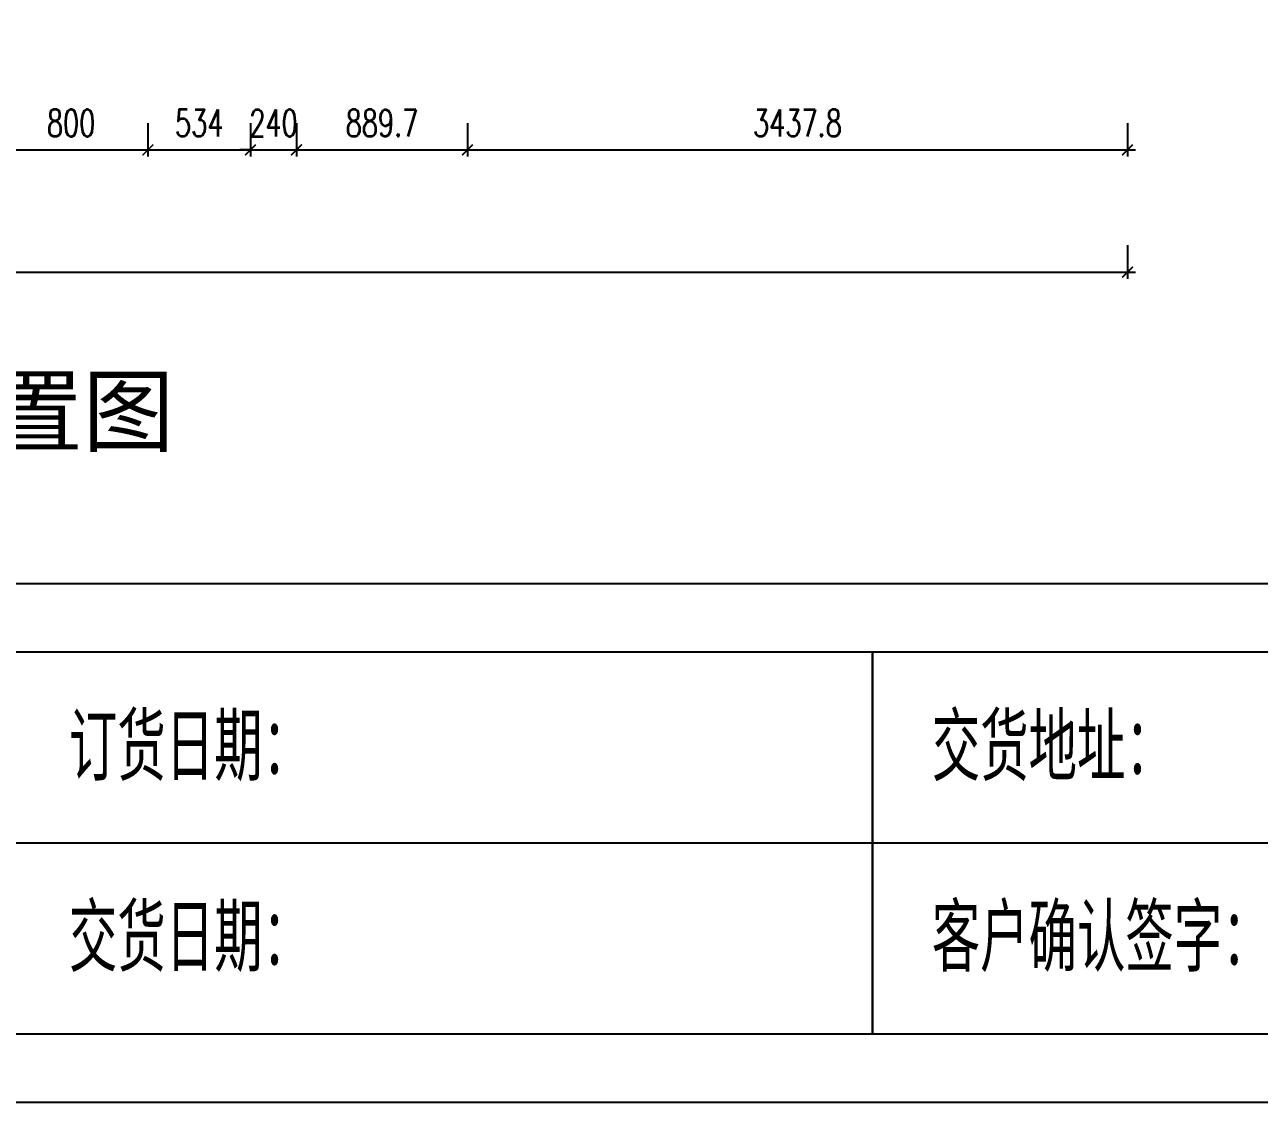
# Model space of a CAD drawing. Header units: millimetres. Extents: x 0 to 37570, y -10972 to 32224.
# Drawn here: x 11565 to 17995, y 11434 to 17048 of the extents above; entities that cross this region are included whole.
import ezdxf

# ---------------------------------------------------------------- set-up
doc = ezdxf.new("R2010")
doc.units = ezdxf.units.MM
doc.header["$LTSCALE"] = 10
doc.header["$MEASUREMENT"] = 0
for name, color, linetype in [('E11-标题', 2, 'BYLAYER'), ('P11-平面尺寸标注', 1, 'BYLAYER'), ('P9-平面文字', 2, 'BYLAYER'), ('T-图框', 1, 'BYLAYER')]:
    doc.layers.add(name, color=color, linetype=linetype)
doc.styles.add('DIMTEXT', font='simplex.shx', dxfattribs={"width": 0.7, "bigfont": 'gbcbig.shx'})
doc.styles.get("Standard").update_dxf_attribs({"font": 'simplex.shx', "bigfont": 'gbcbig.shx'})
doc.dimstyles.new('Kujiale', dxfattribs={"dimscale": 25, "dimtxt": 2, "dimasz": 0.8, "dimexe": 0.5, "dimexo": 0.5, "dimgap": 1, "dimtad": 1, "dimdec": 4, "dimrnd": 1, "dimdsep": 46, "dimtxsty": 'DIMTEXT', "dimblk": 'ARCHTICK', "dimcen": 2.5, "dimdle": 0.6, "dimclrd": 1, "dimclre": 1, "dimclrt": 2, "dimadec": 0, "dimazin": 0, "dimtfac": 1, "dimtdec": 4, "dimtix": 1, "dimtmove": 2, "dimatfit": 3, "dimldrblk": 'ARCHTICK', "dimfxlon": 1, "dimtolj": 1, "dimtzin": 0, "dimarcsym": 0})

# ---------------------------------------------------------------- blocks, each defined once
blk = doc.blocks.new('_ArchTick')
at = {"layer": 'E11-标题', "color": 1, "const_width": 0.15}
blk.add_lwpolyline([(-0.5, -0.5), (0.5, 0.5)], dxfattribs=at)
blk = doc.blocks.new('*D70')
at = {"layer": 'Defpoints', "color": 0, "transparency": 16777216}
for p in [(4994, 15933.4), (17308, 15933.4), (17308, 15758.4)]:
    blk.add_point(p, dxfattribs=at)
at = {"layer": 'P11-平面尺寸标注', "color": 1, "lineweight": -2, "transparency": 16777216}
for p, q in [((4994, 15898.4), (4994, 15723.4)), ((17308, 15898.4), (17308, 15723.4)), ((4952, 15758.4), (17350, 15758.4))]:
    blk.add_line(p, q, dxfattribs=at)
at = {"layer": 'P11-平面尺寸标注', "color": 1, "lineweight": -2, "transparency": 16777216, "xscale": 56, "yscale": 56, "zscale": 56, "rotation": 180}
blk.add_blockref('_ArchTick', (4994, 15758.4), dxfattribs=at)
at = {"layer": 'P11-平面尺寸标注', "color": 1, "lineweight": -2, "transparency": 16777216, "xscale": 56, "yscale": 56, "zscale": 56}
blk.add_blockref('_ArchTick', (17308, 15758.4), dxfattribs=at)
at = {"layer": 'P11-平面尺寸标注', "color": 2, "transparency": 16777216, "insert": (11151, 15898.4), "char_height": 140, "attachment_point": 5, "style": 'DIMTEXT'}
blk.add_mtext('\\A1;12313.9', dxfattribs=at)
blk = doc.blocks.new('*D104')
at = {"layer": 'Defpoints', "color": 0, "transparency": 16777216}
for p in [(11406.6, 16570.4), (12206.6, 16570.4), (12206.6, 16395.4)]:
    blk.add_point(p, dxfattribs=at)
at = {"layer": 'P11-平面尺寸标注', "color": 1, "lineweight": -2, "transparency": 16777216}
for p, q in [((11406.6, 16535.4), (11406.6, 16360.4)), ((12206.6, 16535.4), (12206.6, 16360.4)), ((11364.6, 16395.4), (12248.6, 16395.4))]:
    blk.add_line(p, q, dxfattribs=at)
at = {"layer": 'P11-平面尺寸标注', "color": 1, "lineweight": -2, "transparency": 16777216, "xscale": 56, "yscale": 56, "zscale": 56, "rotation": 180}
blk.add_blockref('_ArchTick', (11406.6, 16395.4), dxfattribs=at)
at = {"layer": 'P11-平面尺寸标注', "color": 1, "lineweight": -2, "transparency": 16777216, "xscale": 56, "yscale": 56, "zscale": 56}
blk.add_blockref('_ArchTick', (12206.6, 16395.4), dxfattribs=at)
at = {"layer": 'P11-平面尺寸标注', "color": 2, "transparency": 16777216, "insert": (11806.6, 16535.4), "char_height": 140, "attachment_point": 5, "style": 'DIMTEXT'}
blk.add_mtext('\\A1;800', dxfattribs=at)
blk = doc.blocks.new('*D105')
at = {"layer": 'Defpoints', "color": 0, "transparency": 16777216}
for p in [(12206.6, 16570.4), (12740.6, 16570.4), (12740.6, 16395.4)]:
    blk.add_point(p, dxfattribs=at)
at = {"layer": 'P11-平面尺寸标注', "color": 1, "lineweight": -2, "transparency": 16777216}
for p, q in [((12206.6, 16535.4), (12206.6, 16360.4)), ((12740.6, 16535.4), (12740.6, 16360.4)), ((12164.6, 16395.4), (12782.6, 16395.4))]:
    blk.add_line(p, q, dxfattribs=at)
at = {"layer": 'P11-平面尺寸标注', "color": 1, "lineweight": -2, "transparency": 16777216, "xscale": 56, "yscale": 56, "zscale": 56, "rotation": 180}
blk.add_blockref('_ArchTick', (12206.6, 16395.4), dxfattribs=at)
at = {"layer": 'P11-平面尺寸标注', "color": 1, "lineweight": -2, "transparency": 16777216, "xscale": 56, "yscale": 56, "zscale": 56}
blk.add_blockref('_ArchTick', (12740.6, 16395.4), dxfattribs=at)
at = {"layer": 'P11-平面尺寸标注', "color": 2, "transparency": 16777216, "insert": (12473.6, 16535.4), "char_height": 140, "attachment_point": 5, "style": 'DIMTEXT'}
blk.add_mtext('\\A1;534', dxfattribs=at)
blk = doc.blocks.new('*D106')
at = {"layer": 'Defpoints', "color": 0, "transparency": 16777216}
for p in [(12740.6, 16570.4), (12980.6, 16570.4), (12980.6, 16395.4)]:
    blk.add_point(p, dxfattribs=at)
at = {"layer": 'P11-平面尺寸标注', "color": 1, "lineweight": -2, "transparency": 16777216}
for p, q in [((12740.6, 16535.4), (12740.6, 16360.4)), ((12980.6, 16535.4), (12980.6, 16360.4)), ((12740.6, 16395.4), (12684.6, 16395.4)), ((12740.6, 16395.4), (12980.6, 16395.4)), ((12980.6, 16395.4), (13036.6, 16395.4))]:
    blk.add_line(p, q, dxfattribs=at)
at = {"layer": 'P11-平面尺寸标注', "color": 1, "lineweight": -2, "transparency": 16777216, "xscale": 56, "yscale": 56, "zscale": 56}
blk.add_blockref('_ArchTick', (12740.6, 16395.4), dxfattribs=at)
at = {"layer": 'P11-平面尺寸标注', "color": 1, "lineweight": -2, "transparency": 16777216, "xscale": 56, "yscale": 56, "zscale": 56, "rotation": 180}
blk.add_blockref('_ArchTick', (12980.6, 16395.4), dxfattribs=at)
at = {"layer": 'P11-平面尺寸标注', "color": 2, "transparency": 16777216, "insert": (12860.6, 16535.4), "char_height": 140, "attachment_point": 5, "style": 'DIMTEXT'}
blk.add_mtext('\\A1;240', dxfattribs=at)
blk = doc.blocks.new('*D107')
at = {"layer": 'Defpoints', "color": 0, "transparency": 16777216}
for p in [(12980.6, 16570.4), (13870.2, 16570.4), (13870.2, 16395.4)]:
    blk.add_point(p, dxfattribs=at)
at = {"layer": 'P11-平面尺寸标注', "color": 1, "lineweight": -2, "transparency": 16777216}
for p, q in [((12980.6, 16535.4), (12980.6, 16360.4)), ((13870.2, 16535.4), (13870.2, 16360.4)), ((12938.6, 16395.4), (13912.2, 16395.4))]:
    blk.add_line(p, q, dxfattribs=at)
at = {"layer": 'P11-平面尺寸标注', "color": 1, "lineweight": -2, "transparency": 16777216, "xscale": 56, "yscale": 56, "zscale": 56, "rotation": 180}
blk.add_blockref('_ArchTick', (12980.6, 16395.4), dxfattribs=at)
at = {"layer": 'P11-平面尺寸标注', "color": 1, "lineweight": -2, "transparency": 16777216, "xscale": 56, "yscale": 56, "zscale": 56}
blk.add_blockref('_ArchTick', (13870.2, 16395.4), dxfattribs=at)
at = {"layer": 'P11-平面尺寸标注', "color": 2, "transparency": 16777216, "insert": (13425.4, 16535.4), "char_height": 140, "attachment_point": 5, "style": 'DIMTEXT'}
blk.add_mtext('\\A1;889.7', dxfattribs=at)
blk = doc.blocks.new('*D108')
at = {"layer": 'Defpoints', "color": 0, "transparency": 16777216}
for p in [(13870.2, 16570.4), (17308, 16570.4), (17308, 16395.4)]:
    blk.add_point(p, dxfattribs=at)
at = {"layer": 'P11-平面尺寸标注', "color": 1, "lineweight": -2, "transparency": 16777216}
for p, q in [((13870.2, 16535.4), (13870.2, 16360.4)), ((17308, 16535.4), (17308, 16360.4)), ((13828.2, 16395.4), (17350, 16395.4))]:
    blk.add_line(p, q, dxfattribs=at)
at = {"layer": 'P11-平面尺寸标注', "color": 1, "lineweight": -2, "transparency": 16777216, "xscale": 56, "yscale": 56, "zscale": 56, "rotation": 180}
blk.add_blockref('_ArchTick', (13870.2, 16395.4), dxfattribs=at)
at = {"layer": 'P11-平面尺寸标注', "color": 1, "lineweight": -2, "transparency": 16777216, "xscale": 56, "yscale": 56, "zscale": 56}
blk.add_blockref('_ArchTick', (17308, 16395.4), dxfattribs=at)
at = {"layer": 'P11-平面尺寸标注', "color": 2, "transparency": 16777216, "insert": (15589.1, 16535.4), "char_height": 140, "attachment_point": 5, "style": 'DIMTEXT'}
blk.add_mtext('\\A1;3437.8', dxfattribs=at)

msp = doc.modelspace()

# ---------------------------------------------------------------- linework, layer by layer
at = {"layer": 'T-图框'}
msp.add_line((11487, 12785.5), (25991, 12785.5), dxfattribs=at)
at = {"layer": 'T-图框', "color": 8}
msp.add_lwpolyline([(0, 11434.5), (29400, 11434.5), (29400, 32224.5), (0, 32224.5), (0, 11434.5)], dxfattribs=at)
at = {"layer": 'T-图框'}
for points in [[(357, 14136.5), (21945, 14136.5), (21945, 31867.5), (357, 31867.5), (357, 14136.5)], [(11487, 11791.5), (15981, 11791.5), (15981, 13779.5), (11487, 13779.5), (11487, 11791.5)], [(15981, 11791.5), (25991, 11791.5), (25991, 13779.5), (15981, 13779.5), (15981, 11791.5)]]:
    msp.add_lwpolyline(points, dxfattribs=at)

# ---------------------------------------------------------------- texts
at = {"layer": 'P9-平面文字', "insert": (11151, 15015.42969), "char_height": 350, "attachment_point": 5}
msp.add_mtext('\\fMicrosoft YaHei;平面布置图', dxfattribs=at)
at = {"layer": 'T-图框', "char_height": 350, "attachment_point": 4}
for s, insert in [('订货日期：', (11795, 13282.5)), ('交货地址：', (16289, 13282.5)), ('交货日期：', (11795, 12288.5)), ('客户确认签字：', (16289, 12288.5))]:
    msp.add_mtext(s, dxfattribs=dict(at, insert=insert))

# ---------------------------------------------------------------- dimensions: what is measured, and where the dimension line sits
at = {"layer": 'P11-平面尺寸标注'}
for p1, p2, text, picture, middle in [((11406.60352, 16570.42969), (12206.60352, 16570.42969), '800', '*D104', (11806.60352, 16535.42969)), ((12206.60352, 16570.42969), (12740.55371, 16570.42969), '534', '*D105', (12473.57861, 16535.42969)), ((12740.55371, 16570.42969), (12980.55371, 16570.42969), '240', '*D106', (12860.55371, 16535.42969)), ((12980.55371, 16570.42969), (13870.20508, 16570.42969), '889.7', '*D107', (13425.37939, 16535.42969)), ((13870.20508, 16570.42969), (17307.9707, 16570.42969), '3437.8', '*D108', (15589.08789, 16535.42969)), ((4994.03027, 15933.42969), (17307.9707, 15933.42969), '12313.9', '*D70', (11151.00049, 15898.42969))]:
    dim = msp.add_aligned_dim(p1=p1, p2=p2, distance=-175, text=text, dimstyle='Kujiale', override={"dimscale": 70}, dxfattribs=at)
    dim.commit()
    dim.dimension.update_dxf_attribs({"geometry": picture, "text_midpoint": middle})

doc.saveas('drawing.dxf')
